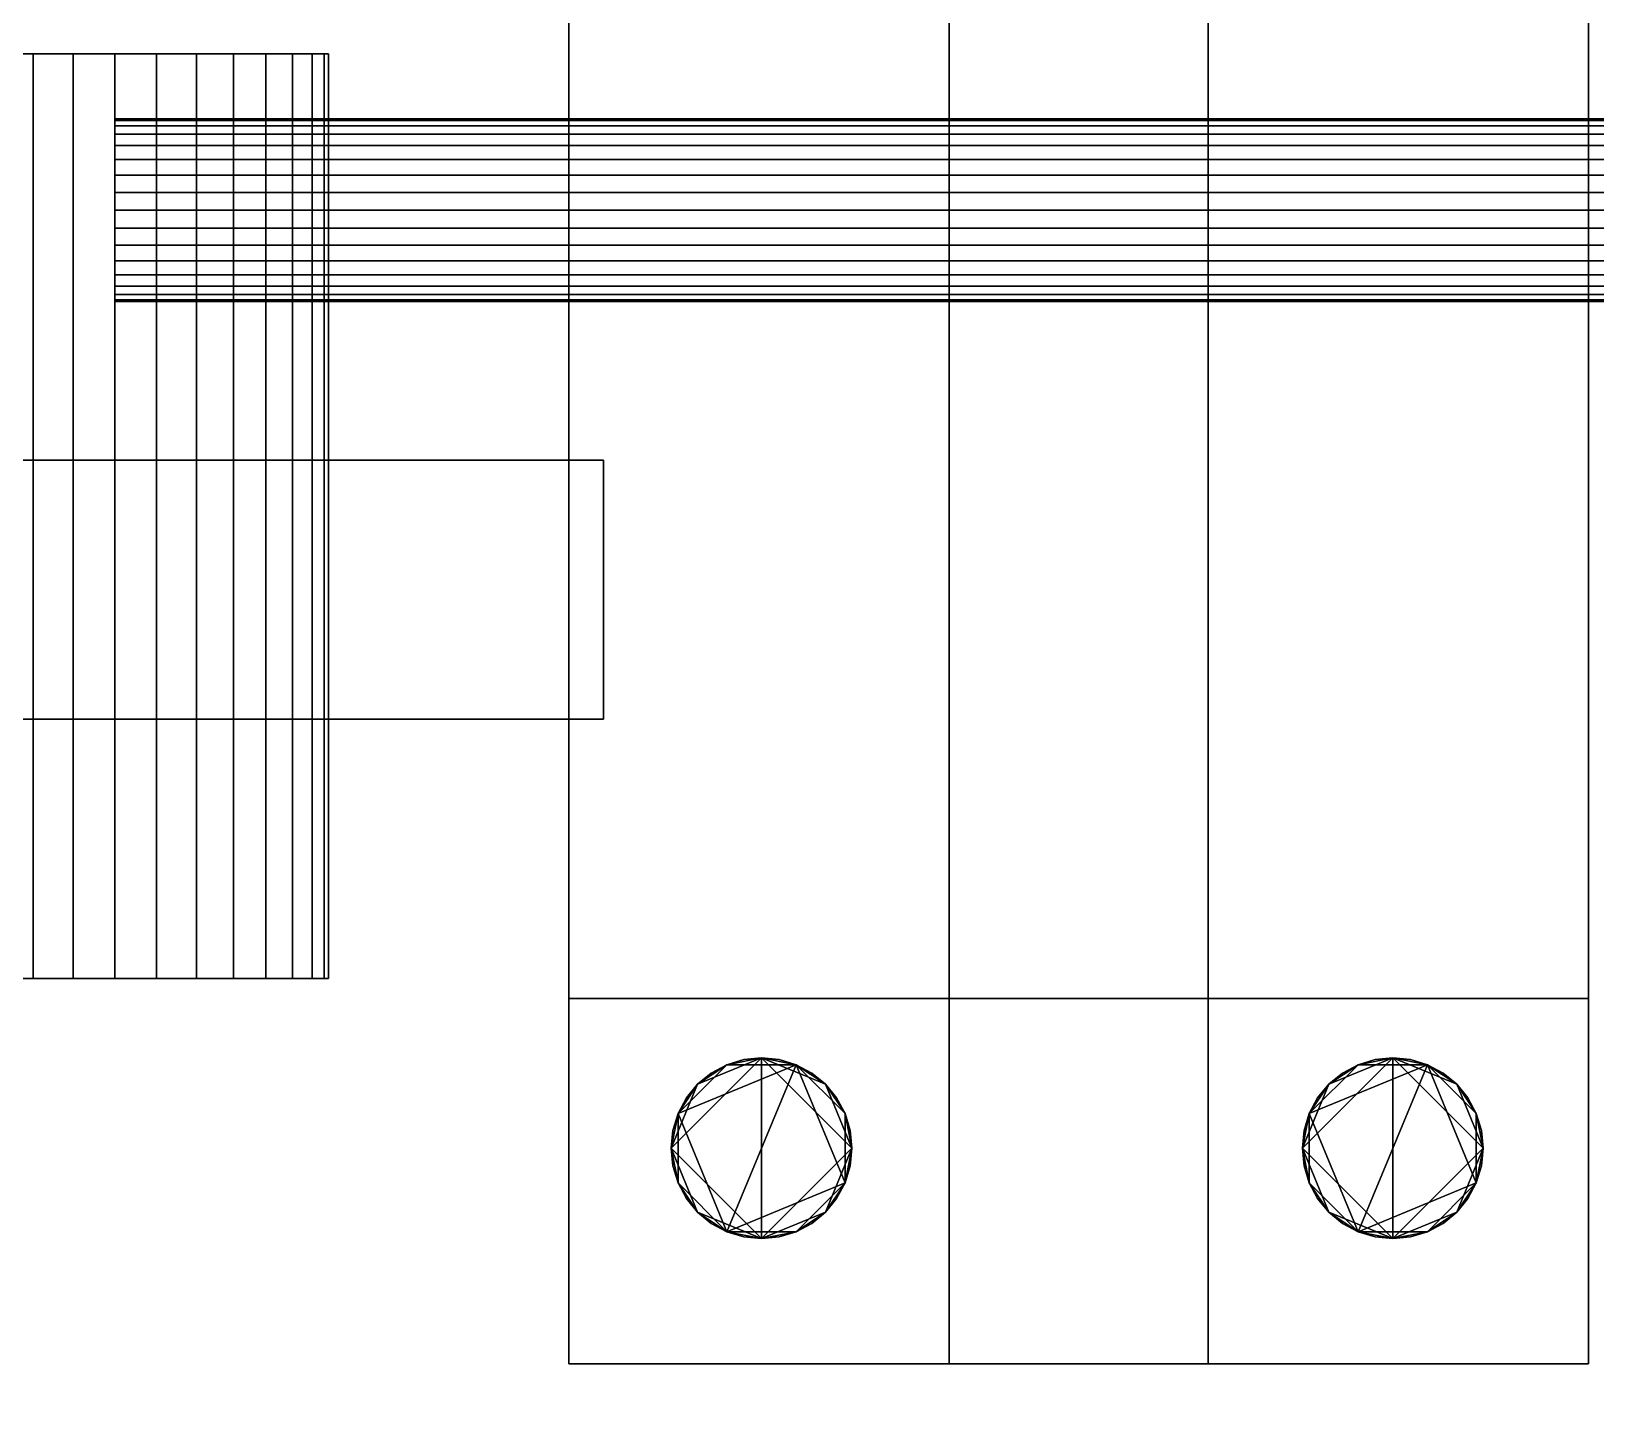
# Model space of a CAD drawing. Header units: metres. Extents: x 0 to 34.6, y -10.7 to 20.6.
# Drawn here: x 13.3634 to 13.4554, y 0.1171 to 0.1982 of the extents above; entities that cross this region are included whole.
import ezdxf

# ---------------------------------------------------------------- set-up
doc = ezdxf.new("R2010")
doc.units = ezdxf.units.M
doc.header["$MEASUREMENT"] = 0
doc.layers.get('0').update_dxf_attribs({"linetype": 'CONTINUOUS'})

msp = doc.modelspace()

# ---------------------------------------------------------------- linework, layer by layer
for points in [[(13, 0), (13, 0.25), (20, 0.25), (20, 0)], [(13, 0), (20, 0), (20, 0.25), (13, 0.25)], [(13.394997, 0.14126, 2.5), (13.394997, 0.221573, 2.5), (13.417377, 0.221573, 2.5), (13.417377, 0.14126, 2.5)], [(13.394997, 0.14126, 2.5), (13.417377, 0.14126, 2.5), (13.417377, 0.221573, 2.5), (13.394997, 0.221573, 2.5)], [(13.394997, 0.221573, 2.5), (13.394997, 0.14126, 2.5), (13.394997, 0.14126, 2.5), (13.394997, 0.221573, 2.5)], [(13.417377, 0.14126, 2.5), (13.417377, 0.221573, 2.5), (13.432617, 0.221573, 2.5), (13.432617, 0.14126, 2.5)], [(13.417377, 0.14126, 2.5), (13.432617, 0.14126, 2.5), (13.432617, 0.221573, 2.5), (13.417377, 0.221573, 2.5)], [(13.417377, 0.221573, 2.5), (13.417377, 0.14126, 2.5), (13.417377, 0.14126, 2.5), (13.417377, 0.221573, 2.5)], [(13.432617, 0.14126, 2.5), (13.454997, 0.14126, 2.5), (13.454997, 0.221573, 2.5), (13.432617, 0.221573, 2.5)], [(13.432617, 0.14126, 2.5), (13.432617, 0.221573, 2.5), (13.454997, 0.221573, 2.5), (13.454997, 0.14126, 2.5)], [(13.432617, 0.14126, 2.5), (13.432617, 0.221573, 2.5), (13.432617, 0.221573, 2.5), (13.432617, 0.14126, 2.5)], [(13.454997, 0.14126, 2.5), (13.454997, 0.221573, 2.5), (13.454997, 0.221573, 2.5), (13.454997, 0.14126, 2.5)], [(13.368288, 0.196825, 2.5), (13.3594, 0.196825, 2.5), (13.355719, 0.196825, 2.5)], [(13.355719, 0.196825, 2.5), (13.3594, 0.196825, 2.5), (13.368288, 0.196825, 2.5)], [(13.368288, 0.196825, 2.5), (13.355719, 0.196825, 2.5), (13.368288, 0.196825, 2.5)], [(13.368288, 0.196825, 2.5), (13.3594, 0.196825, 2.5), (13.355719, 0.196825, 2.5)], [(13.355719, 0.196825, 2.5), (13.3594, 0.196825, 2.5), (13.368288, 0.196825, 2.5)], [(13.368288, 0.196825, 2.5), (13.355719, 0.196825, 2.5), (13.368288, 0.196825, 2.5)], [(13.363478, 0.196825, 2.5), (13.361305, 0.196825, 2.5), (13.3594, 0.196825, 2.5)], [(13.3594, 0.196825, 2.5), (13.361305, 0.196825, 2.5), (13.363478, 0.196825, 2.5)], [(13.368288, 0.196825, 2.5), (13.363478, 0.196825, 2.5), (13.3594, 0.196825, 2.5)], [(13.3594, 0.196825, 2.5), (13.363478, 0.196825, 2.5), (13.368288, 0.196825, 2.5)], [(13.363478, 0.196825, 2.5), (13.361305, 0.196825, 2.5), (13.3594, 0.196825, 2.5)], [(13.3594, 0.196825, 2.5), (13.361305, 0.196825, 2.5), (13.363478, 0.196825, 2.5)], [(13.368288, 0.196825, 2.5), (13.363478, 0.196825, 2.5), (13.3594, 0.196825, 2.5)], [(13.3594, 0.196825, 2.5), (13.363478, 0.196825, 2.5), (13.368288, 0.196825, 2.5)], [(13.363478, 0.196825, 2.5), (13.361305, 0.196825, 2.5), (13.361305, 0.142444, 2.5), (13.363478, 0.142444, 2.5)], [(13.361305, 0.196825, 2.5), (13.363478, 0.196825, 2.5), (13.363478, 0.142444, 2.5), (13.361305, 0.142444, 2.5)], [(13.363478, 0.196825, 2.5), (13.361305, 0.196825, 2.5), (13.361305, 0.142444, 2.5), (13.363478, 0.142444, 2.5)], [(13.361305, 0.196825, 2.5), (13.363478, 0.196825, 2.5), (13.363478, 0.142444, 2.5), (13.361305, 0.142444, 2.5)], [(13.368288, 0.196825, 2.5), (13.365837, 0.196825, 2.5), (13.363478, 0.196825, 2.5)], [(13.363478, 0.196825, 2.5), (13.365837, 0.196825, 2.5), (13.368288, 0.196825, 2.5)], [(13.365837, 0.196825, 2.5), (13.363478, 0.196825, 2.5), (13.363478, 0.142444, 2.5), (13.365837, 0.142444, 2.5)], [(13.363478, 0.196825, 2.5), (13.365837, 0.196825, 2.5), (13.365837, 0.142444, 2.5), (13.363478, 0.142444, 2.5)], [(13.368288, 0.196825, 2.5), (13.365837, 0.196825, 2.5), (13.363478, 0.196825, 2.5)], [(13.363478, 0.196825, 2.5), (13.365837, 0.196825, 2.5), (13.368288, 0.196825, 2.5)], [(13.365837, 0.196825, 2.5), (13.363478, 0.196825, 2.5), (13.363478, 0.142444, 2.5), (13.365837, 0.142444, 2.5)], [(13.363478, 0.196825, 2.5), (13.365837, 0.196825, 2.5), (13.365837, 0.142444, 2.5), (13.363478, 0.142444, 2.5)], [(13.365837, 0.196825, 2.5), (13.368288, 0.196825, 2.5), (13.368288, 0.142444, 2.5), (13.365837, 0.142444, 2.5)], [(13.368288, 0.196825, 2.5), (13.365837, 0.196825, 2.5), (13.365837, 0.142444, 2.5), (13.368288, 0.142444, 2.5)], [(13.365837, 0.196825, 2.5), (13.368288, 0.196825, 2.5), (13.368288, 0.142444, 2.5), (13.365837, 0.142444, 2.5)], [(13.368288, 0.196825, 2.5), (13.365837, 0.196825, 2.5), (13.365837, 0.142444, 2.5), (13.368288, 0.142444, 2.5)], [(13.368288, 0.196825, 2.5), (13.370741, 0.196825, 2.5), (13.373098, 0.196825, 2.5)], [(13.373098, 0.196825, 2.5), (13.370741, 0.196825, 2.5), (13.368288, 0.196825, 2.5)], [(13.368288, 0.196825, 2.5), (13.373098, 0.196825, 2.5), (13.377178, 0.196825, 2.5)], [(13.377178, 0.196825, 2.5), (13.373098, 0.196825, 2.5), (13.368288, 0.196825, 2.5)], [(13.368288, 0.196825, 2.5), (13.377178, 0.196825, 2.5), (13.380859, 0.196825, 2.5)], [(13.380859, 0.196825, 2.5), (13.377178, 0.196825, 2.5), (13.368288, 0.196825, 2.5)], [(13.368288, 0.196825, 2.5), (13.380859, 0.196825, 2.5), (13.368288, 0.196825, 2.5)], [(13.370741, 0.196825, 2.5), (13.368288, 0.196825, 2.5), (13.368288, 0.142444, 2.5), (13.370741, 0.142444, 2.5)], [(13.368288, 0.196825, 2.5), (13.370741, 0.196825, 2.5), (13.370741, 0.142444, 2.5), (13.368288, 0.142444, 2.5)], [(13.368288, 0.196825, 2.5), (13.370741, 0.196825, 2.5), (13.373098, 0.196825, 2.5)], [(13.373098, 0.196825, 2.5), (13.370741, 0.196825, 2.5), (13.368288, 0.196825, 2.5)], [(13.368288, 0.196825, 2.5), (13.373098, 0.196825, 2.5), (13.377178, 0.196825, 2.5)], [(13.377178, 0.196825, 2.5), (13.373098, 0.196825, 2.5), (13.368288, 0.196825, 2.5)], [(13.368288, 0.196825, 2.5), (13.377178, 0.196825, 2.5), (13.380859, 0.196825, 2.5)], [(13.380859, 0.196825, 2.5), (13.377178, 0.196825, 2.5), (13.368288, 0.196825, 2.5)], [(13.368288, 0.196825, 2.5), (13.380859, 0.196825, 2.5), (13.368288, 0.196825, 2.5)], [(13.370741, 0.196825, 2.5), (13.368288, 0.196825, 2.5), (13.368288, 0.142444, 2.5), (13.370741, 0.142444, 2.5)], [(13.368288, 0.196825, 2.5), (13.370741, 0.196825, 2.5), (13.370741, 0.142444, 2.5), (13.368288, 0.142444, 2.5)], [(13.370741, 0.196825, 2.5), (13.373098, 0.196825, 2.5), (13.373098, 0.142444, 2.5), (13.370741, 0.142444, 2.5)], [(13.373098, 0.196825, 2.5), (13.370741, 0.196825, 2.5), (13.370741, 0.142444, 2.5), (13.373098, 0.142444, 2.5)], [(13.370741, 0.196825, 2.5), (13.373098, 0.196825, 2.5), (13.373098, 0.142444, 2.5), (13.370741, 0.142444, 2.5)], [(13.373098, 0.196825, 2.5), (13.370741, 0.196825, 2.5), (13.370741, 0.142444, 2.5), (13.373098, 0.142444, 2.5)], [(13.373098, 0.196825, 2.5), (13.375273, 0.196825, 2.5), (13.377178, 0.196825, 2.5)], [(13.377178, 0.196825, 2.5), (13.375273, 0.196825, 2.5), (13.373098, 0.196825, 2.5)], [(13.373098, 0.196825, 2.5), (13.375273, 0.196825, 2.5), (13.375273, 0.142444, 2.5), (13.373098, 0.142444, 2.5)], [(13.375273, 0.196825, 2.5), (13.373098, 0.196825, 2.5), (13.373098, 0.142444, 2.5), (13.375273, 0.142444, 2.5)], [(13.373098, 0.196825, 2.5), (13.375273, 0.196825, 2.5), (13.377178, 0.196825, 2.5)], [(13.377178, 0.196825, 2.5), (13.375273, 0.196825, 2.5), (13.373098, 0.196825, 2.5)], [(13.373098, 0.196825, 2.5), (13.375273, 0.196825, 2.5), (13.375273, 0.142444, 2.5), (13.373098, 0.142444, 2.5)], [(13.375273, 0.196825, 2.5), (13.373098, 0.196825, 2.5), (13.373098, 0.142444, 2.5), (13.375273, 0.142444, 2.5)], [(13.377178, 0.196825, 2.5), (13.375273, 0.196825, 2.5), (13.375273, 0.142444, 2.5), (13.377178, 0.142444, 2.5)], [(13.375273, 0.196825, 2.5), (13.377178, 0.196825, 2.5), (13.377178, 0.142444, 2.5), (13.375273, 0.142444, 2.5)], [(13.377178, 0.196825, 2.5), (13.375273, 0.196825, 2.5), (13.375273, 0.142444, 2.5), (13.377178, 0.142444, 2.5)], [(13.375273, 0.196825, 2.5), (13.377178, 0.196825, 2.5), (13.377178, 0.142444, 2.5), (13.375273, 0.142444, 2.5)], [(13.377178, 0.196825, 2.5), (13.37874, 0.196825, 2.5), (13.379902, 0.196825, 2.5)], [(13.379902, 0.196825, 2.5), (13.37874, 0.196825, 2.5), (13.377178, 0.196825, 2.5)], [(13.377178, 0.196825, 2.5), (13.379902, 0.196825, 2.5), (13.380859, 0.196825, 2.5)], [(13.380859, 0.196825, 2.5), (13.379902, 0.196825, 2.5), (13.377178, 0.196825, 2.5)], [(13.37874, 0.196825, 2.5), (13.377178, 0.196825, 2.5), (13.377178, 0.142444, 2.5), (13.37874, 0.142444, 2.5)], [(13.377178, 0.196825, 2.5), (13.37874, 0.196825, 2.5), (13.37874, 0.142444, 2.5), (13.377178, 0.142444, 2.5)], [(13.377178, 0.196825, 2.5), (13.37874, 0.196825, 2.5), (13.379902, 0.196825, 2.5)], [(13.379902, 0.196825, 2.5), (13.37874, 0.196825, 2.5), (13.377178, 0.196825, 2.5)], [(13.377178, 0.196825, 2.5), (13.379902, 0.196825, 2.5), (13.380859, 0.196825, 2.5)], [(13.380859, 0.196825, 2.5), (13.379902, 0.196825, 2.5), (13.377178, 0.196825, 2.5)], [(13.37874, 0.196825, 2.5), (13.377178, 0.196825, 2.5), (13.377178, 0.142444, 2.5), (13.37874, 0.142444, 2.5)], [(13.377178, 0.196825, 2.5), (13.37874, 0.196825, 2.5), (13.37874, 0.142444, 2.5), (13.377178, 0.142444, 2.5)], [(13.379902, 0.196825, 2.5), (13.37874, 0.196825, 2.5), (13.37874, 0.142444, 2.5), (13.379902, 0.142444, 2.5)], [(13.37874, 0.196825, 2.5), (13.379902, 0.196825, 2.5), (13.379902, 0.142444, 2.5), (13.37874, 0.142444, 2.5)], [(13.379902, 0.196825, 2.5), (13.37874, 0.196825, 2.5), (13.37874, 0.142444, 2.5), (13.379902, 0.142444, 2.5)], [(13.37874, 0.196825, 2.5), (13.379902, 0.196825, 2.5), (13.379902, 0.142444, 2.5), (13.37874, 0.142444, 2.5)], [(13.379902, 0.196825, 2.5), (13.380617, 0.196825, 2.5), (13.380859, 0.196825, 2.5)], [(13.380859, 0.196825, 2.5), (13.380617, 0.196825, 2.5), (13.379902, 0.196825, 2.5)], [(13.380617, 0.196825, 2.5), (13.379902, 0.196825, 2.5), (13.379902, 0.142444, 2.5), (13.380617, 0.142444, 2.5)], [(13.379902, 0.196825, 2.5), (13.380617, 0.196825, 2.5), (13.380617, 0.142444, 2.5), (13.379902, 0.142444, 2.5)], [(13.379902, 0.196825, 2.5), (13.380617, 0.196825, 2.5), (13.380859, 0.196825, 2.5)], [(13.380859, 0.196825, 2.5), (13.380617, 0.196825, 2.5), (13.379902, 0.196825, 2.5)], [(13.380617, 0.196825, 2.5), (13.379902, 0.196825, 2.5), (13.379902, 0.142444, 2.5), (13.380617, 0.142444, 2.5)], [(13.379902, 0.196825, 2.5), (13.380617, 0.196825, 2.5), (13.380617, 0.142444, 2.5), (13.379902, 0.142444, 2.5)], [(13.380859, 0.196825, 2.5), (13.380617, 0.196825, 2.5), (13.380617, 0.142444, 2.5), (13.380859, 0.142444, 2.5)], [(13.380617, 0.196825, 2.5), (13.380859, 0.196825, 2.5), (13.380859, 0.142444, 2.5), (13.380617, 0.142444, 2.5)], [(13.380859, 0.196825, 2.5), (13.380617, 0.196825, 2.5), (13.380617, 0.142444, 2.5), (13.380859, 0.142444, 2.5)], [(13.380617, 0.196825, 2.5), (13.380859, 0.196825, 2.5), (13.380859, 0.142444, 2.5), (13.380617, 0.142444, 2.5)], [(13.368288, 0.192598, 2.5), (13.368288, 0.192904, 2.5), (13.368288, 0.193007, 2.5)], [(13.368288, 0.193007, 2.5), (13.368288, 0.192904, 2.5), (13.368288, 0.192598, 2.5)], [(13.368288, 0.192598, 2.5), (13.368288, 0.193007, 2.5), (13.368288, 0.192598, 2.5)], [(13.368288, 0.192598, 2.5), (13.368288, 0.192904, 2.5), (13.368288, 0.193007, 2.5)], [(13.368288, 0.193007, 2.5), (13.368288, 0.192904, 2.5), (13.368288, 0.192598, 2.5)], [(13.368288, 0.192598, 2.5), (13.368288, 0.193007, 2.5), (13.368288, 0.192598, 2.5)], [(13.368288, 0.192904, 2.5), (13.368288, 0.193007, 2.5), (13.48459, 0.193007, 2.5), (13.48459, 0.192904, 2.5)], [(13.368288, 0.193007, 2.5), (13.368288, 0.192904, 2.5), (13.48459, 0.192904, 2.5), (13.48459, 0.193007, 2.5)], [(13.368288, 0.192904, 2.5), (13.368288, 0.193007, 2.5), (13.48459, 0.193007, 2.5), (13.48459, 0.192904, 2.5)], [(13.368288, 0.193007, 2.5), (13.368288, 0.192904, 2.5), (13.48459, 0.192904, 2.5), (13.48459, 0.193007, 2.5)], [(13.368288, 0.192598, 2.5), (13.368288, 0.192904, 2.5), (13.48459, 0.192904, 2.5), (13.48459, 0.192598, 2.5)], [(13.368288, 0.192904, 2.5), (13.368288, 0.192598, 2.5), (13.48459, 0.192598, 2.5), (13.48459, 0.192904, 2.5)], [(13.368288, 0.192598, 2.5), (13.368288, 0.192904, 2.5), (13.48459, 0.192904, 2.5), (13.48459, 0.192598, 2.5)], [(13.368288, 0.192904, 2.5), (13.368288, 0.192598, 2.5), (13.48459, 0.192598, 2.5), (13.48459, 0.192904, 2.5)], [(13.368288, 0.191432, 2.5), (13.368288, 0.192101, 2.5), (13.368288, 0.192598, 2.5)], [(13.368288, 0.192598, 2.5), (13.368288, 0.192101, 2.5), (13.368288, 0.191432, 2.5)], [(13.368288, 0.189688, 2.5), (13.368288, 0.191432, 2.5), (13.368288, 0.192598, 2.5)], [(13.368288, 0.192598, 2.5), (13.368288, 0.191432, 2.5), (13.368288, 0.189688, 2.5)], [(13.368288, 0.185573, 2.5), (13.368288, 0.189688, 2.5), (13.368288, 0.192598, 2.5)], [(13.368288, 0.192598, 2.5), (13.368288, 0.192598, 2.5), (13.368288, 0.189688, 2.5)], [(13.368288, 0.185573, 2.5), (13.368288, 0.192598, 2.5), (13.368288, 0.189688, 2.5)], [(13.368288, 0.191432, 2.5), (13.368288, 0.192101, 2.5), (13.368288, 0.192598, 2.5)], [(13.368288, 0.192598, 2.5), (13.368288, 0.192101, 2.5), (13.368288, 0.191432, 2.5)], [(13.368288, 0.189688, 2.5), (13.368288, 0.191432, 2.5), (13.368288, 0.192598, 2.5)], [(13.368288, 0.192598, 2.5), (13.368288, 0.191432, 2.5), (13.368288, 0.189688, 2.5)], [(13.368288, 0.185573, 2.5), (13.368288, 0.189688, 2.5), (13.368288, 0.192598, 2.5)], [(13.368288, 0.192598, 2.5), (13.368288, 0.192598, 2.5), (13.368288, 0.189688, 2.5)], [(13.368288, 0.185573, 2.5), (13.368288, 0.192598, 2.5), (13.368288, 0.189688, 2.5)], [(13.368288, 0.192598, 2.5), (13.368288, 0.192101, 2.5), (13.48459, 0.192101, 2.5), (13.48459, 0.192598, 2.5)], [(13.368288, 0.192101, 2.5), (13.368288, 0.192598, 2.5), (13.48459, 0.192598, 2.5), (13.48459, 0.192101, 2.5)], [(13.368288, 0.192598, 2.5), (13.368288, 0.192101, 2.5), (13.48459, 0.192101, 2.5), (13.48459, 0.192598, 2.5)], [(13.368288, 0.192101, 2.5), (13.368288, 0.192598, 2.5), (13.48459, 0.192598, 2.5), (13.48459, 0.192101, 2.5)], [(13.368288, 0.191432, 2.5), (13.368288, 0.192101, 2.5), (13.48459, 0.192101, 2.5), (13.48459, 0.191432, 2.5)], [(13.368288, 0.192101, 2.5), (13.368288, 0.191432, 2.5), (13.48459, 0.191432, 2.5), (13.48459, 0.192101, 2.5)], [(13.368288, 0.192101, 2.5), (13.368288, 0.191432, 2.5), (13.48459, 0.191432, 2.5), (13.48459, 0.192101, 2.5)], [(13.368288, 0.191432, 2.5), (13.368288, 0.192101, 2.5), (13.48459, 0.192101, 2.5), (13.48459, 0.191432, 2.5)], [(13.368288, 0.189688, 2.5), (13.368288, 0.190618, 2.5), (13.368288, 0.191432, 2.5)], [(13.368288, 0.191432, 2.5), (13.368288, 0.190618, 2.5), (13.368288, 0.189688, 2.5)], [(13.368288, 0.189688, 2.5), (13.368288, 0.190618, 2.5), (13.368288, 0.191432, 2.5)], [(13.368288, 0.191432, 2.5), (13.368288, 0.190618, 2.5), (13.368288, 0.189688, 2.5)], [(13.368288, 0.190618, 2.5), (13.368288, 0.191432, 2.5), (13.48459, 0.191432, 2.5), (13.48459, 0.190618, 2.5)], [(13.368288, 0.191432, 2.5), (13.368288, 0.190618, 2.5), (13.48459, 0.190618, 2.5), (13.48459, 0.191432, 2.5)], [(13.368288, 0.191432, 2.5), (13.368288, 0.190618, 2.5), (13.48459, 0.190618, 2.5), (13.48459, 0.191432, 2.5)], [(13.368288, 0.190618, 2.5), (13.368288, 0.191432, 2.5), (13.48459, 0.191432, 2.5), (13.48459, 0.190618, 2.5)], [(13.368288, 0.189688, 2.5), (13.368288, 0.190618, 2.5), (13.48459, 0.190618, 2.5), (13.48459, 0.189688, 2.5)], [(13.368288, 0.190618, 2.5), (13.368288, 0.189688, 2.5), (13.48459, 0.189688, 2.5), (13.48459, 0.190618, 2.5)], [(13.368288, 0.190618, 2.5), (13.368288, 0.189688, 2.5), (13.48459, 0.189688, 2.5), (13.48459, 0.190618, 2.5)], [(13.368288, 0.189688, 2.5), (13.368288, 0.190618, 2.5), (13.48459, 0.190618, 2.5), (13.48459, 0.189688, 2.5)], [(13.368288, 0.18763, 2.5), (13.368288, 0.188679, 2.5), (13.368288, 0.189688, 2.5)], [(13.368288, 0.189688, 2.5), (13.368288, 0.188679, 2.5), (13.368288, 0.18763, 2.5)], [(13.368288, 0.185573, 2.5), (13.368288, 0.18763, 2.5), (13.368288, 0.189688, 2.5)], [(13.368288, 0.189688, 2.5), (13.368288, 0.18763, 2.5), (13.368288, 0.185573, 2.5)], [(13.368288, 0.189688, 2.5), (13.368288, 0.185573, 2.5), (13.368288, 0.182663, 2.5)], [(13.368288, 0.189688, 2.5), (13.368288, 0.182663, 2.5), (13.368288, 0.185573, 2.5)], [(13.368288, 0.18763, 2.5), (13.368288, 0.188679, 2.5), (13.368288, 0.189688, 2.5)], [(13.368288, 0.189688, 2.5), (13.368288, 0.188679, 2.5), (13.368288, 0.18763, 2.5)], [(13.368288, 0.185573, 2.5), (13.368288, 0.18763, 2.5), (13.368288, 0.189688, 2.5)], [(13.368288, 0.189688, 2.5), (13.368288, 0.18763, 2.5), (13.368288, 0.185573, 2.5)], [(13.368288, 0.189688, 2.5), (13.368288, 0.185573, 2.5), (13.368288, 0.182663, 2.5)], [(13.368288, 0.189688, 2.5), (13.368288, 0.182663, 2.5), (13.368288, 0.185573, 2.5)], [(13.368288, 0.188679, 2.5), (13.368288, 0.189688, 2.5), (13.48459, 0.189688, 2.5), (13.48459, 0.188679, 2.5)], [(13.368288, 0.189688, 2.5), (13.368288, 0.188679, 2.5), (13.48459, 0.188679, 2.5), (13.48459, 0.189688, 2.5)], [(13.368288, 0.189688, 2.5), (13.368288, 0.188679, 2.5), (13.48459, 0.188679, 2.5), (13.48459, 0.189688, 2.5)], [(13.368288, 0.188679, 2.5), (13.368288, 0.189688, 2.5), (13.48459, 0.189688, 2.5), (13.48459, 0.188679, 2.5)], [(13.368288, 0.18763, 2.5), (13.368288, 0.188679, 2.5), (13.48459, 0.188679, 2.5), (13.48459, 0.18763, 2.5)], [(13.368288, 0.188679, 2.5), (13.368288, 0.18763, 2.5), (13.48459, 0.18763, 2.5), (13.48459, 0.188679, 2.5)], [(13.368288, 0.188679, 2.5), (13.368288, 0.18763, 2.5), (13.48459, 0.18763, 2.5), (13.48459, 0.188679, 2.5)], [(13.368288, 0.18763, 2.5), (13.368288, 0.188679, 2.5), (13.48459, 0.188679, 2.5), (13.48459, 0.18763, 2.5)], [(13.368288, 0.185573, 2.5), (13.368288, 0.186581, 2.5), (13.368288, 0.18763, 2.5)], [(13.368288, 0.18763, 2.5), (13.368288, 0.186581, 2.5), (13.368288, 0.185573, 2.5)], [(13.368288, 0.185573, 2.5), (13.368288, 0.186581, 2.5), (13.368288, 0.18763, 2.5)], [(13.368288, 0.18763, 2.5), (13.368288, 0.186581, 2.5), (13.368288, 0.185573, 2.5)], [(13.368288, 0.18763, 2.5), (13.368288, 0.186581, 2.5), (13.48459, 0.186581, 2.5), (13.48459, 0.18763, 2.5)], [(13.368288, 0.18763, 2.5), (13.368288, 0.186581, 2.5), (13.48459, 0.186581, 2.5), (13.48459, 0.18763, 2.5)], [(13.368288, 0.186581, 2.5), (13.368288, 0.18763, 2.5), (13.48459, 0.18763, 2.5), (13.48459, 0.186581, 2.5)], [(13.368288, 0.186581, 2.5), (13.368288, 0.18763, 2.5), (13.48459, 0.18763, 2.5), (13.48459, 0.186581, 2.5)], [(13.368288, 0.186581, 2.5), (13.368288, 0.185573, 2.5), (13.48459, 0.185573, 2.5), (13.48459, 0.186581, 2.5)], [(13.368288, 0.186581, 2.5), (13.368288, 0.185573, 2.5), (13.48459, 0.185573, 2.5), (13.48459, 0.186581, 2.5)], [(13.368288, 0.185573, 2.5), (13.368288, 0.186581, 2.5), (13.48459, 0.186581, 2.5), (13.48459, 0.185573, 2.5)], [(13.368288, 0.185573, 2.5), (13.368288, 0.186581, 2.5), (13.48459, 0.186581, 2.5), (13.48459, 0.185573, 2.5)], [(13.368288, 0.185573, 2.5), (13.368288, 0.184643, 2.5), (13.368288, 0.183828, 2.5)], [(13.368288, 0.183828, 2.5), (13.368288, 0.184643, 2.5), (13.368288, 0.185573, 2.5)], [(13.368288, 0.185573, 2.5), (13.368288, 0.183828, 2.5), (13.368288, 0.182663, 2.5)], [(13.368288, 0.182663, 2.5), (13.368288, 0.183828, 2.5), (13.368288, 0.185573, 2.5)], [(13.368288, 0.182663, 2.5), (13.368288, 0.182663, 2.5), (13.368288, 0.185573, 2.5)], [(13.368288, 0.185573, 2.5), (13.368288, 0.184643, 2.5), (13.368288, 0.183828, 2.5)], [(13.368288, 0.183828, 2.5), (13.368288, 0.184643, 2.5), (13.368288, 0.185573, 2.5)], [(13.368288, 0.185573, 2.5), (13.368288, 0.183828, 2.5), (13.368288, 0.182663, 2.5)], [(13.368288, 0.182663, 2.5), (13.368288, 0.183828, 2.5), (13.368288, 0.185573, 2.5)], [(13.368288, 0.182663, 2.5), (13.368288, 0.182663, 2.5), (13.368288, 0.185573, 2.5)], [(13.368288, 0.185573, 2.5), (13.368288, 0.184643, 2.5), (13.48459, 0.184643, 2.5), (13.48459, 0.185573, 2.5)], [(13.368288, 0.185573, 2.5), (13.368288, 0.184643, 2.5), (13.48459, 0.184643, 2.5), (13.48459, 0.185573, 2.5)], [(13.368288, 0.184643, 2.5), (13.368288, 0.185573, 2.5), (13.48459, 0.185573, 2.5), (13.48459, 0.184643, 2.5)], [(13.368288, 0.184643, 2.5), (13.368288, 0.185573, 2.5), (13.48459, 0.185573, 2.5), (13.48459, 0.184643, 2.5)], [(13.368288, 0.184643, 2.5), (13.368288, 0.183828, 2.5), (13.48459, 0.183828, 2.5), (13.48459, 0.184643, 2.5)], [(13.368288, 0.184643, 2.5), (13.368288, 0.183828, 2.5), (13.48459, 0.183828, 2.5), (13.48459, 0.184643, 2.5)], [(13.368288, 0.183828, 2.5), (13.368288, 0.184643, 2.5), (13.48459, 0.184643, 2.5), (13.48459, 0.183828, 2.5)], [(13.368288, 0.183828, 2.5), (13.368288, 0.184643, 2.5), (13.48459, 0.184643, 2.5), (13.48459, 0.183828, 2.5)], [(13.368288, 0.183828, 2.5), (13.368288, 0.18316, 2.5), (13.368288, 0.182663, 2.5)], [(13.368288, 0.182663, 2.5), (13.368288, 0.18316, 2.5), (13.368288, 0.183828, 2.5)], [(13.368288, 0.183828, 2.5), (13.368288, 0.18316, 2.5), (13.368288, 0.182663, 2.5)], [(13.368288, 0.182663, 2.5), (13.368288, 0.18316, 2.5), (13.368288, 0.183828, 2.5)], [(13.368288, 0.183828, 2.5), (13.368288, 0.18316, 2.5), (13.48459, 0.18316, 2.5), (13.48459, 0.183828, 2.5)], [(13.368288, 0.183828, 2.5), (13.368288, 0.18316, 2.5), (13.48459, 0.18316, 2.5), (13.48459, 0.183828, 2.5)], [(13.368288, 0.18316, 2.5), (13.368288, 0.183828, 2.5), (13.48459, 0.183828, 2.5), (13.48459, 0.18316, 2.5)], [(13.368288, 0.18316, 2.5), (13.368288, 0.183828, 2.5), (13.48459, 0.183828, 2.5), (13.48459, 0.18316, 2.5)], [(13.368288, 0.18316, 2.5), (13.368288, 0.182663, 2.5), (13.48459, 0.182663, 2.5), (13.48459, 0.18316, 2.5)], [(13.368288, 0.182663, 2.5), (13.368288, 0.18316, 2.5), (13.48459, 0.18316, 2.5), (13.48459, 0.182663, 2.5)], [(13.368288, 0.18316, 2.5), (13.368288, 0.182663, 2.5), (13.48459, 0.182663, 2.5), (13.48459, 0.18316, 2.5)], [(13.368288, 0.182663, 2.5), (13.368288, 0.18316, 2.5), (13.48459, 0.18316, 2.5), (13.48459, 0.182663, 2.5)], [(13.368288, 0.182663, 2.5), (13.368288, 0.182357, 2.5), (13.368288, 0.182254, 2.5)], [(13.368288, 0.182254, 2.5), (13.368288, 0.182357, 2.5), (13.368288, 0.182663, 2.5)], [(13.368288, 0.182663, 2.5), (13.368288, 0.182254, 2.5), (13.368288, 0.182663, 2.5)], [(13.368288, 0.182663, 2.5), (13.368288, 0.182357, 2.5), (13.368288, 0.182254, 2.5)], [(13.368288, 0.182254, 2.5), (13.368288, 0.182357, 2.5), (13.368288, 0.182663, 2.5)], [(13.368288, 0.182663, 2.5), (13.368288, 0.182254, 2.5), (13.368288, 0.182663, 2.5)], [(13.368288, 0.182663, 2.5), (13.368288, 0.182357, 2.5), (13.48459, 0.182357, 2.5), (13.48459, 0.182663, 2.5)], [(13.368288, 0.182357, 2.5), (13.368288, 0.182663, 2.5), (13.48459, 0.182663, 2.5), (13.48459, 0.182357, 2.5)], [(13.368288, 0.182663, 2.5), (13.368288, 0.182357, 2.5), (13.48459, 0.182357, 2.5), (13.48459, 0.182663, 2.5)], [(13.368288, 0.182357, 2.5), (13.368288, 0.182663, 2.5), (13.48459, 0.182663, 2.5), (13.48459, 0.182357, 2.5)], [(13.368288, 0.182357, 2.5), (13.368288, 0.182254, 2.5), (13.48459, 0.182253, 2.5), (13.48459, 0.182357, 2.5)], [(13.368288, 0.182254, 2.5), (13.368288, 0.182357, 2.5), (13.48459, 0.182357, 2.5), (13.48459, 0.182253, 2.5)], [(13.368288, 0.182357, 2.5), (13.368288, 0.182254, 2.5), (13.48459, 0.182253, 2.5), (13.48459, 0.182357, 2.5)], [(13.368288, 0.182254, 2.5), (13.368288, 0.182357, 2.5), (13.48459, 0.182357, 2.5), (13.48459, 0.182253, 2.5)], [(13.397045, 0.172922, 2.5), (13.397045, 0.157683, 2.5), (11.855835, 0.157683, 2.5), (11.855835, 0.172922, 2.5)], [(13.397045, 0.157683, 2.5), (13.397045, 0.172922, 2.5), (11.855835, 0.172922, 2.5), (11.855835, 0.157683, 2.5)], [(13.397045, 0.157683, 2.5), (13.397045, 0.157683, 2.5), (13.397045, 0.172922, 2.5)], [(13.397045, 0.157683, 2.5), (13.397045, 0.157683, 2.5), (11.855835, 0.157683, 2.5)], [(13.363478, 0.142444, 2.5), (13.3594, 0.142444, 2.5), (13.356676, 0.142444, 2.5)], [(13.356676, 0.142444, 2.5), (13.3594, 0.142444, 2.5), (13.363478, 0.142444, 2.5)], [(13.373098, 0.142444, 2.5), (13.363478, 0.142444, 2.5), (13.356676, 0.142444, 2.5)], [(13.356676, 0.142444, 2.5), (13.356676, 0.142444, 2.5), (13.363478, 0.142444, 2.5)], [(13.373098, 0.142444, 2.5), (13.356676, 0.142444, 2.5), (13.363478, 0.142444, 2.5)], [(13.363478, 0.142444, 2.5), (13.3594, 0.142444, 2.5), (13.356676, 0.142444, 2.5)], [(13.356676, 0.142444, 2.5), (13.3594, 0.142444, 2.5), (13.363478, 0.142444, 2.5)], [(13.373098, 0.142444, 2.5), (13.363478, 0.142444, 2.5), (13.356676, 0.142444, 2.5)], [(13.356676, 0.142444, 2.5), (13.356676, 0.142444, 2.5), (13.363478, 0.142444, 2.5)], [(13.373098, 0.142444, 2.5), (13.356676, 0.142444, 2.5), (13.363478, 0.142444, 2.5)], [(13.363478, 0.142444, 2.5), (13.361305, 0.142444, 2.5), (13.3594, 0.142444, 2.5)], [(13.3594, 0.142444, 2.5), (13.361305, 0.142444, 2.5), (13.363478, 0.142444, 2.5)], [(13.363478, 0.142444, 2.5), (13.361305, 0.142444, 2.5), (13.3594, 0.142444, 2.5)], [(13.3594, 0.142444, 2.5), (13.361305, 0.142444, 2.5), (13.363478, 0.142444, 2.5)], [(13.368288, 0.142444, 2.5), (13.365837, 0.142444, 2.5), (13.363478, 0.142444, 2.5)], [(13.363478, 0.142444, 2.5), (13.365837, 0.142444, 2.5), (13.368288, 0.142444, 2.5)], [(13.373098, 0.142444, 2.5), (13.368288, 0.142444, 2.5), (13.363478, 0.142444, 2.5)], [(13.363478, 0.142444, 2.5), (13.368288, 0.142444, 2.5), (13.373098, 0.142444, 2.5)], [(13.363478, 0.142444, 2.5), (13.373098, 0.142444, 2.5), (13.379902, 0.142444, 2.5)], [(13.363478, 0.142444, 2.5), (13.379902, 0.142444, 2.5), (13.373098, 0.142444, 2.5)], [(13.368288, 0.142444, 2.5), (13.365837, 0.142444, 2.5), (13.363478, 0.142444, 2.5)], [(13.363478, 0.142444, 2.5), (13.365837, 0.142444, 2.5), (13.368288, 0.142444, 2.5)], [(13.373098, 0.142444, 2.5), (13.368288, 0.142444, 2.5), (13.363478, 0.142444, 2.5)], [(13.363478, 0.142444, 2.5), (13.368288, 0.142444, 2.5), (13.373098, 0.142444, 2.5)], [(13.363478, 0.142444, 2.5), (13.373098, 0.142444, 2.5), (13.379902, 0.142444, 2.5)], [(13.363478, 0.142444, 2.5), (13.379902, 0.142444, 2.5), (13.373098, 0.142444, 2.5)], [(13.373098, 0.142444, 2.5), (13.370741, 0.142444, 2.5), (13.368288, 0.142444, 2.5)], [(13.368288, 0.142444, 2.5), (13.370741, 0.142444, 2.5), (13.373098, 0.142444, 2.5)], [(13.373098, 0.142444, 2.5), (13.370741, 0.142444, 2.5), (13.368288, 0.142444, 2.5)], [(13.368288, 0.142444, 2.5), (13.370741, 0.142444, 2.5), (13.373098, 0.142444, 2.5)], [(13.373098, 0.142444, 2.5), (13.375273, 0.142444, 2.5), (13.377178, 0.142444, 2.5)], [(13.377178, 0.142444, 2.5), (13.375273, 0.142444, 2.5), (13.373098, 0.142444, 2.5)], [(13.373098, 0.142444, 2.5), (13.377178, 0.142444, 2.5), (13.379902, 0.142444, 2.5)], [(13.379902, 0.142444, 2.5), (13.377178, 0.142444, 2.5), (13.373098, 0.142444, 2.5)], [(13.379902, 0.142444, 2.5), (13.379902, 0.142444, 2.5), (13.373098, 0.142444, 2.5)], [(13.373098, 0.142444, 2.5), (13.375273, 0.142444, 2.5), (13.377178, 0.142444, 2.5)], [(13.377178, 0.142444, 2.5), (13.375273, 0.142444, 2.5), (13.373098, 0.142444, 2.5)], [(13.373098, 0.142444, 2.5), (13.377178, 0.142444, 2.5), (13.379902, 0.142444, 2.5)], [(13.379902, 0.142444, 2.5), (13.377178, 0.142444, 2.5), (13.373098, 0.142444, 2.5)], [(13.379902, 0.142444, 2.5), (13.379902, 0.142444, 2.5), (13.373098, 0.142444, 2.5)], [(13.377178, 0.142444, 2.5), (13.37874, 0.142444, 2.5), (13.379902, 0.142444, 2.5)], [(13.379902, 0.142444, 2.5), (13.37874, 0.142444, 2.5), (13.377178, 0.142444, 2.5)], [(13.377178, 0.142444, 2.5), (13.37874, 0.142444, 2.5), (13.379902, 0.142444, 2.5)], [(13.379902, 0.142444, 2.5), (13.37874, 0.142444, 2.5), (13.377178, 0.142444, 2.5)], [(13.379902, 0.142444, 2.5), (13.380617, 0.142444, 2.5), (13.380859, 0.142444, 2.5)], [(13.380859, 0.142444, 2.5), (13.380617, 0.142444, 2.5), (13.379902, 0.142444, 2.5)], [(13.379902, 0.142444, 2.5), (13.380859, 0.142444, 2.5), (13.379902, 0.142444, 2.5)], [(13.379902, 0.142444, 2.5), (13.380617, 0.142444, 2.5), (13.380859, 0.142444, 2.5)], [(13.380859, 0.142444, 2.5), (13.380617, 0.142444, 2.5), (13.379902, 0.142444, 2.5)], [(13.379902, 0.142444, 2.5), (13.380859, 0.142444, 2.5), (13.379902, 0.142444, 2.5)], [(13.394997, 0.14126, 2.5), (13.394997, 0.119773, 2.5), (13.394997, 0.119773, 2.5), (13.394997, 0.14126, 2.5)], [(13.394997, 0.119773, 2.5), (13.394997, 0.14126, 2.5), (13.417377, 0.14126, 2.5), (13.417377, 0.119773, 2.5)], [(13.394997, 0.119773, 2.5), (13.417377, 0.119773, 2.5), (13.417377, 0.14126, 2.5), (13.394997, 0.14126, 2.5)], [(13.417377, 0.119773, 2.5), (13.417377, 0.14126, 2.5), (13.432617, 0.14126, 2.5), (13.432617, 0.119773, 2.5)], [(13.417377, 0.119773, 2.5), (13.432617, 0.119773, 2.5), (13.432617, 0.14126, 2.5), (13.417377, 0.14126, 2.5)], [(13.417377, 0.14126, 2.5), (13.432617, 0.14126, 2.5), (13.432617, 0.14126, 2.5), (13.417377, 0.14126, 2.5)], [(13.432617, 0.119773, 2.5), (13.454997, 0.119773, 2.5), (13.454997, 0.14126, 2.5), (13.432617, 0.14126, 2.5)], [(13.432617, 0.119773, 2.5), (13.432617, 0.14126, 2.5), (13.454997, 0.14126, 2.5), (13.454997, 0.119773, 2.5)], [(13.454997, 0.119773, 2.5), (13.454997, 0.14126, 2.5), (13.454997, 0.14126, 2.5), (13.454997, 0.119773, 2.5)], [(13.401022, 0.132456, 2.5), (13.402578, 0.136215, 2.5), (13.406338, 0.137773, 2.5)], [(13.406338, 0.127139, 2.5), (13.401022, 0.132456, 2.5), (13.406338, 0.137773, 2.5)], [(13.404305, 0.137368, 2.5), (13.402578, 0.136215, 2.5), (13.401426, 0.134491, 2.5)], [(13.408373, 0.137368, 2.5), (13.404305, 0.137368, 2.5), (13.401426, 0.134491, 2.5)], [(13.408373, 0.137368, 2.5), (13.401426, 0.134491, 2.5), (13.404305, 0.127544, 2.5)], [(13.402578, 0.136215, 2.5), (13.404305, 0.137368, 2.5), (13.406338, 0.137773, 2.5)], [(13.402578, 0.136215, 2.5), (13.403385, 0.136877, 2.5), (13.404305, 0.137368, 2.5)], [(13.404305, 0.137368, 2.5), (13.403385, 0.136877, 2.5), (13.402578, 0.136215, 2.5)], [(13.404305, 0.137368, 2.5), (13.403385, 0.136877, 2.5), (13.403385, 0.136877, 2.5), (13.404305, 0.137368, 2.5)], [(13.404305, 0.137368, 2.5), (13.405302, 0.13767, 2.5), (13.406338, 0.137773, 2.5)], [(13.406338, 0.137773, 2.5), (13.405302, 0.13767, 2.5), (13.404305, 0.137368, 2.5)], [(13.408373, 0.137368, 2.5), (13.406338, 0.137773, 2.5), (13.404305, 0.137368, 2.5)], [(13.405302, 0.13767, 2.5), (13.404305, 0.137368, 2.5), (13.404305, 0.137368, 2.5), (13.405302, 0.13767, 2.5)], [(13.404305, 0.127544, 2.5), (13.411251, 0.130421, 2.5), (13.408373, 0.137368, 2.5)], [(13.406338, 0.137773, 2.5), (13.405302, 0.13767, 2.5), (13.405302, 0.13767, 2.5), (13.406338, 0.137773, 2.5)], [(13.406338, 0.137773, 2.5), (13.407375, 0.13767, 2.5), (13.408373, 0.137368, 2.5)], [(13.406338, 0.137773, 2.5), (13.408373, 0.137368, 2.5), (13.410097, 0.136215, 2.5)], [(13.406338, 0.137773, 2.5), (13.410097, 0.136215, 2.5), (13.411655, 0.132456, 2.5)], [(13.406338, 0.137773, 2.5), (13.411655, 0.132456, 2.5), (13.406338, 0.127139, 2.5)], [(13.408373, 0.137368, 2.5), (13.407375, 0.13767, 2.5), (13.406338, 0.137773, 2.5)], [(13.407375, 0.13767, 2.5), (13.406338, 0.137773, 2.5), (13.406338, 0.137773, 2.5), (13.407375, 0.13767, 2.5)], [(13.408373, 0.137368, 2.5), (13.407375, 0.13767, 2.5), (13.407375, 0.13767, 2.5), (13.408373, 0.137368, 2.5)], [(13.408373, 0.137368, 2.5), (13.409292, 0.136877, 2.5), (13.410097, 0.136215, 2.5)], [(13.410097, 0.136215, 2.5), (13.409292, 0.136877, 2.5), (13.408373, 0.137368, 2.5)], [(13.411251, 0.134491, 2.5), (13.410097, 0.136215, 2.5), (13.408373, 0.137368, 2.5)], [(13.411251, 0.130421, 2.5), (13.411251, 0.134491, 2.5), (13.408373, 0.137368, 2.5)], [(13.409292, 0.136877, 2.5), (13.408373, 0.137368, 2.5), (13.408373, 0.137368, 2.5), (13.409292, 0.136877, 2.5)], [(13.438163, 0.132456, 2.5), (13.43972, 0.136215, 2.5), (13.44348, 0.137773, 2.5)], [(13.44348, 0.127139, 2.5), (13.438163, 0.132456, 2.5), (13.44348, 0.137773, 2.5)], [(13.441444, 0.137368, 2.5), (13.43972, 0.136215, 2.5), (13.438567, 0.134491, 2.5)], [(13.445514, 0.137368, 2.5), (13.441444, 0.137368, 2.5), (13.438567, 0.134491, 2.5)], [(13.445514, 0.137368, 2.5), (13.438567, 0.134491, 2.5), (13.441444, 0.127544, 2.5)], [(13.43972, 0.136215, 2.5), (13.441444, 0.137368, 2.5), (13.44348, 0.137773, 2.5)], [(13.43972, 0.136215, 2.5), (13.440525, 0.136877, 2.5), (13.441444, 0.137368, 2.5)], [(13.441444, 0.137368, 2.5), (13.440525, 0.136877, 2.5), (13.43972, 0.136215, 2.5)], [(13.441444, 0.137368, 2.5), (13.440525, 0.136877, 2.5), (13.440525, 0.136877, 2.5), (13.441444, 0.137368, 2.5)], [(13.441444, 0.137368, 2.5), (13.442442, 0.13767, 2.5), (13.44348, 0.137773, 2.5)], [(13.44348, 0.137773, 2.5), (13.442442, 0.13767, 2.5), (13.441444, 0.137368, 2.5)], [(13.445514, 0.137368, 2.5), (13.44348, 0.137773, 2.5), (13.441444, 0.137368, 2.5)], [(13.442442, 0.13767, 2.5), (13.441444, 0.137368, 2.5), (13.441444, 0.137368, 2.5), (13.442442, 0.13767, 2.5)], [(13.441444, 0.127544, 2.5), (13.448391, 0.130421, 2.5), (13.445514, 0.137368, 2.5)], [(13.44348, 0.137773, 2.5), (13.442442, 0.13767, 2.5), (13.442442, 0.13767, 2.5), (13.44348, 0.137773, 2.5)], [(13.44348, 0.137773, 2.5), (13.444516, 0.13767, 2.5), (13.445514, 0.137368, 2.5)], [(13.44348, 0.137773, 2.5), (13.445514, 0.137368, 2.5), (13.447239, 0.136215, 2.5)], [(13.44348, 0.137773, 2.5), (13.447239, 0.136215, 2.5), (13.448795, 0.132456, 2.5)], [(13.44348, 0.137773, 2.5), (13.448795, 0.132456, 2.5), (13.44348, 0.127139, 2.5)], [(13.445514, 0.137368, 2.5), (13.444516, 0.13767, 2.5), (13.44348, 0.137773, 2.5)], [(13.444516, 0.13767, 2.5), (13.44348, 0.137773, 2.5), (13.44348, 0.137773, 2.5), (13.444516, 0.13767, 2.5)], [(13.445514, 0.137368, 2.5), (13.444516, 0.13767, 2.5), (13.444516, 0.13767, 2.5), (13.445514, 0.137368, 2.5)], [(13.445514, 0.137368, 2.5), (13.446433, 0.136877, 2.5), (13.447239, 0.136215, 2.5)], [(13.447239, 0.136215, 2.5), (13.446433, 0.136877, 2.5), (13.445514, 0.137368, 2.5)], [(13.448391, 0.134491, 2.5), (13.447239, 0.136215, 2.5), (13.445514, 0.137368, 2.5)], [(13.448391, 0.130421, 2.5), (13.448391, 0.134491, 2.5), (13.445514, 0.137368, 2.5)], [(13.446433, 0.136877, 2.5), (13.445514, 0.137368, 2.5), (13.445514, 0.137368, 2.5), (13.446433, 0.136877, 2.5)], [(13.403385, 0.136877, 2.5), (13.402578, 0.136215, 2.5), (13.402578, 0.136215, 2.5), (13.403385, 0.136877, 2.5)], [(13.410097, 0.136215, 2.5), (13.409292, 0.136877, 2.5), (13.409292, 0.136877, 2.5), (13.410097, 0.136215, 2.5)], [(13.440525, 0.136877, 2.5), (13.43972, 0.136215, 2.5), (13.43972, 0.136215, 2.5), (13.440525, 0.136877, 2.5)], [(13.447239, 0.136215, 2.5), (13.446433, 0.136877, 2.5), (13.446433, 0.136877, 2.5), (13.447239, 0.136215, 2.5)], [(13.401022, 0.132456, 2.5), (13.401426, 0.134491, 2.5), (13.402578, 0.136215, 2.5)], [(13.401426, 0.134491, 2.5), (13.401918, 0.13541, 2.5), (13.402578, 0.136215, 2.5)], [(13.402578, 0.136215, 2.5), (13.401918, 0.13541, 2.5), (13.401426, 0.134491, 2.5)], [(13.401918, 0.13541, 2.5), (13.401426, 0.134491, 2.5), (13.401426, 0.134491, 2.5), (13.401918, 0.13541, 2.5)], [(13.402578, 0.136215, 2.5), (13.401918, 0.13541, 2.5), (13.401918, 0.13541, 2.5), (13.402578, 0.136215, 2.5)], [(13.410097, 0.136215, 2.5), (13.410759, 0.13541, 2.5), (13.411251, 0.134491, 2.5)], [(13.410097, 0.136215, 2.5), (13.411251, 0.134491, 2.5), (13.411655, 0.132456, 2.5)], [(13.411251, 0.134491, 2.5), (13.410759, 0.13541, 2.5), (13.410097, 0.136215, 2.5)], [(13.410759, 0.13541, 2.5), (13.410097, 0.136215, 2.5), (13.410097, 0.136215, 2.5), (13.410759, 0.13541, 2.5)], [(13.411251, 0.134491, 2.5), (13.410759, 0.13541, 2.5), (13.410759, 0.13541, 2.5), (13.411251, 0.134491, 2.5)], [(13.438163, 0.132456, 2.5), (13.438567, 0.134491, 2.5), (13.43972, 0.136215, 2.5)], [(13.438567, 0.134491, 2.5), (13.439058, 0.13541, 2.5), (13.43972, 0.136215, 2.5)], [(13.43972, 0.136215, 2.5), (13.439058, 0.13541, 2.5), (13.438567, 0.134491, 2.5)], [(13.439058, 0.13541, 2.5), (13.438567, 0.134491, 2.5), (13.438567, 0.134491, 2.5), (13.439058, 0.13541, 2.5)], [(13.43972, 0.136215, 2.5), (13.439058, 0.13541, 2.5), (13.439058, 0.13541, 2.5), (13.43972, 0.136215, 2.5)], [(13.447239, 0.136215, 2.5), (13.4479, 0.13541, 2.5), (13.448391, 0.134491, 2.5)], [(13.447239, 0.136215, 2.5), (13.448391, 0.134491, 2.5), (13.448795, 0.132456, 2.5)], [(13.448391, 0.134491, 2.5), (13.4479, 0.13541, 2.5), (13.447239, 0.136215, 2.5)], [(13.4479, 0.13541, 2.5), (13.447239, 0.136215, 2.5), (13.447239, 0.136215, 2.5), (13.4479, 0.13541, 2.5)], [(13.448391, 0.134491, 2.5), (13.4479, 0.13541, 2.5), (13.4479, 0.13541, 2.5), (13.448391, 0.134491, 2.5)], [(13.401022, 0.132456, 2.5), (13.401123, 0.133493, 2.5), (13.401426, 0.134491, 2.5)], [(13.401426, 0.134491, 2.5), (13.401123, 0.133493, 2.5), (13.401022, 0.132456, 2.5)], [(13.401426, 0.134491, 2.5), (13.401022, 0.132456, 2.5), (13.401426, 0.130421, 2.5)], [(13.401426, 0.134491, 2.5), (13.401123, 0.133493, 2.5), (13.401123, 0.133493, 2.5), (13.401426, 0.134491, 2.5)], [(13.401426, 0.134491, 2.5), (13.401426, 0.130421, 2.5), (13.404305, 0.127544, 2.5)], [(13.411251, 0.134491, 2.5), (13.411552, 0.133493, 2.5), (13.411655, 0.132456, 2.5)], [(13.411655, 0.132456, 2.5), (13.411552, 0.133493, 2.5), (13.411251, 0.134491, 2.5)], [(13.411251, 0.130421, 2.5), (13.411655, 0.132456, 2.5), (13.411251, 0.134491, 2.5)], [(13.411552, 0.133493, 2.5), (13.411251, 0.134491, 2.5), (13.411251, 0.134491, 2.5), (13.411552, 0.133493, 2.5)], [(13.438163, 0.132456, 2.5), (13.438265, 0.133493, 2.5), (13.438567, 0.134491, 2.5)], [(13.438567, 0.134491, 2.5), (13.438265, 0.133493, 2.5), (13.438163, 0.132456, 2.5)], [(13.438567, 0.134491, 2.5), (13.438163, 0.132456, 2.5), (13.438567, 0.130421, 2.5)], [(13.438567, 0.134491, 2.5), (13.438265, 0.133493, 2.5), (13.438265, 0.133493, 2.5), (13.438567, 0.134491, 2.5)], [(13.438567, 0.134491, 2.5), (13.438567, 0.130421, 2.5), (13.441444, 0.127544, 2.5)], [(13.448391, 0.134491, 2.5), (13.448693, 0.133493, 2.5), (13.448795, 0.132456, 2.5)], [(13.448795, 0.132456, 2.5), (13.448693, 0.133493, 2.5), (13.448391, 0.134491, 2.5)], [(13.448391, 0.130421, 2.5), (13.448795, 0.132456, 2.5), (13.448391, 0.134491, 2.5)], [(13.448693, 0.133493, 2.5), (13.448391, 0.134491, 2.5), (13.448391, 0.134491, 2.5), (13.448693, 0.133493, 2.5)], [(13.401123, 0.133493, 2.5), (13.401022, 0.132456, 2.5), (13.401022, 0.132456, 2.5), (13.401123, 0.133493, 2.5)], [(13.411655, 0.132456, 2.5), (13.411552, 0.133493, 2.5), (13.411552, 0.133493, 2.5), (13.411655, 0.132456, 2.5)], [(13.438265, 0.133493, 2.5), (13.438163, 0.132456, 2.5), (13.438163, 0.132456, 2.5), (13.438265, 0.133493, 2.5)], [(13.448795, 0.132456, 2.5), (13.448693, 0.133493, 2.5), (13.448693, 0.133493, 2.5), (13.448795, 0.132456, 2.5)], [(13.401426, 0.130421, 2.5), (13.401123, 0.131419, 2.5), (13.401022, 0.132456, 2.5)], [(13.402578, 0.128697, 2.5), (13.401426, 0.130421, 2.5), (13.401022, 0.132456, 2.5)], [(13.406338, 0.127139, 2.5), (13.402578, 0.128697, 2.5), (13.401022, 0.132456, 2.5)], [(13.401022, 0.132456, 2.5), (13.401123, 0.131419, 2.5), (13.401426, 0.130421, 2.5)], [(13.401022, 0.132456, 2.5), (13.401123, 0.131419, 2.5), (13.401123, 0.131419, 2.5), (13.401022, 0.132456, 2.5)], [(13.411655, 0.132456, 2.5), (13.410097, 0.128697, 2.5), (13.406338, 0.127139, 2.5)], [(13.411655, 0.132456, 2.5), (13.411251, 0.130421, 2.5), (13.410097, 0.128697, 2.5)], [(13.411655, 0.132456, 2.5), (13.411552, 0.131419, 2.5), (13.411251, 0.130421, 2.5)], [(13.411251, 0.130421, 2.5), (13.411552, 0.131419, 2.5), (13.411655, 0.132456, 2.5)], [(13.411552, 0.131419, 2.5), (13.411655, 0.132456, 2.5), (13.411655, 0.132456, 2.5), (13.411552, 0.131419, 2.5)], [(13.438567, 0.130421, 2.5), (13.438265, 0.131419, 2.5), (13.438163, 0.132456, 2.5)], [(13.43972, 0.128697, 2.5), (13.438567, 0.130421, 2.5), (13.438163, 0.132456, 2.5)], [(13.44348, 0.127139, 2.5), (13.43972, 0.128697, 2.5), (13.438163, 0.132456, 2.5)], [(13.438163, 0.132456, 2.5), (13.438265, 0.131419, 2.5), (13.438567, 0.130421, 2.5)], [(13.438163, 0.132456, 2.5), (13.438265, 0.131419, 2.5), (13.438265, 0.131419, 2.5), (13.438163, 0.132456, 2.5)], [(13.448795, 0.132456, 2.5), (13.447239, 0.128697, 2.5), (13.44348, 0.127139, 2.5)], [(13.448795, 0.132456, 2.5), (13.448391, 0.130421, 2.5), (13.447239, 0.128697, 2.5)], [(13.448795, 0.132456, 2.5), (13.448693, 0.131419, 2.5), (13.448391, 0.130421, 2.5)], [(13.448391, 0.130421, 2.5), (13.448693, 0.131419, 2.5), (13.448795, 0.132456, 2.5)], [(13.448693, 0.131419, 2.5), (13.448795, 0.132456, 2.5), (13.448795, 0.132456, 2.5), (13.448693, 0.131419, 2.5)], [(13.401123, 0.131419, 2.5), (13.401426, 0.130421, 2.5), (13.401426, 0.130421, 2.5), (13.401123, 0.131419, 2.5)], [(13.411251, 0.130421, 2.5), (13.411552, 0.131419, 2.5), (13.411552, 0.131419, 2.5), (13.411251, 0.130421, 2.5)], [(13.438265, 0.131419, 2.5), (13.438567, 0.130421, 2.5), (13.438567, 0.130421, 2.5), (13.438265, 0.131419, 2.5)], [(13.448391, 0.130421, 2.5), (13.448693, 0.131419, 2.5), (13.448693, 0.131419, 2.5), (13.448391, 0.130421, 2.5)], [(13.402578, 0.128697, 2.5), (13.401918, 0.129502, 2.5), (13.401426, 0.130421, 2.5)], [(13.401426, 0.130421, 2.5), (13.401918, 0.129502, 2.5), (13.402578, 0.128697, 2.5)], [(13.401426, 0.130421, 2.5), (13.402578, 0.128697, 2.5), (13.404305, 0.127544, 2.5)], [(13.401426, 0.130421, 2.5), (13.401918, 0.129502, 2.5), (13.401918, 0.129502, 2.5), (13.401426, 0.130421, 2.5)], [(13.404305, 0.127544, 2.5), (13.408373, 0.127544, 2.5), (13.411251, 0.130421, 2.5)], [(13.408373, 0.127544, 2.5), (13.410097, 0.128697, 2.5), (13.411251, 0.130421, 2.5)], [(13.411251, 0.130421, 2.5), (13.410759, 0.129502, 2.5), (13.410097, 0.128697, 2.5)], [(13.410097, 0.128697, 2.5), (13.410759, 0.129502, 2.5), (13.411251, 0.130421, 2.5)], [(13.410759, 0.129502, 2.5), (13.411251, 0.130421, 2.5), (13.411251, 0.130421, 2.5), (13.410759, 0.129502, 2.5)], [(13.43972, 0.128697, 2.5), (13.439058, 0.129502, 2.5), (13.438567, 0.130421, 2.5)], [(13.438567, 0.130421, 2.5), (13.439058, 0.129502, 2.5), (13.43972, 0.128697, 2.5)], [(13.438567, 0.130421, 2.5), (13.43972, 0.128697, 2.5), (13.441444, 0.127544, 2.5)], [(13.438567, 0.130421, 2.5), (13.439058, 0.129502, 2.5), (13.439058, 0.129502, 2.5), (13.438567, 0.130421, 2.5)], [(13.441444, 0.127544, 2.5), (13.445514, 0.127544, 2.5), (13.448391, 0.130421, 2.5)], [(13.445514, 0.127544, 2.5), (13.447239, 0.128697, 2.5), (13.448391, 0.130421, 2.5)], [(13.448391, 0.130421, 2.5), (13.4479, 0.129502, 2.5), (13.447239, 0.128697, 2.5)], [(13.447239, 0.128697, 2.5), (13.4479, 0.129502, 2.5), (13.448391, 0.130421, 2.5)], [(13.4479, 0.129502, 2.5), (13.448391, 0.130421, 2.5), (13.448391, 0.130421, 2.5), (13.4479, 0.129502, 2.5)], [(13.401918, 0.129502, 2.5), (13.402578, 0.128697, 2.5), (13.402578, 0.128697, 2.5), (13.401918, 0.129502, 2.5)], [(13.410097, 0.128697, 2.5), (13.410759, 0.129502, 2.5), (13.410759, 0.129502, 2.5), (13.410097, 0.128697, 2.5)], [(13.439058, 0.129502, 2.5), (13.43972, 0.128697, 2.5), (13.43972, 0.128697, 2.5), (13.439058, 0.129502, 2.5)], [(13.447239, 0.128697, 2.5), (13.4479, 0.129502, 2.5), (13.4479, 0.129502, 2.5), (13.447239, 0.128697, 2.5)], [(13.404305, 0.127544, 2.5), (13.403385, 0.128035, 2.5), (13.402578, 0.128697, 2.5)], [(13.406338, 0.127139, 2.5), (13.404305, 0.127544, 2.5), (13.402578, 0.128697, 2.5)], [(13.402578, 0.128697, 2.5), (13.403385, 0.128035, 2.5), (13.404305, 0.127544, 2.5)], [(13.402578, 0.128697, 2.5), (13.403385, 0.128035, 2.5), (13.403385, 0.128035, 2.5), (13.402578, 0.128697, 2.5)], [(13.403385, 0.128035, 2.5), (13.404305, 0.127544, 2.5), (13.404305, 0.127544, 2.5), (13.403385, 0.128035, 2.5)], [(13.410097, 0.128697, 2.5), (13.408373, 0.127544, 2.5), (13.406338, 0.127139, 2.5)], [(13.410097, 0.128697, 2.5), (13.409292, 0.128035, 2.5), (13.408373, 0.127544, 2.5)], [(13.408373, 0.127544, 2.5), (13.409292, 0.128035, 2.5), (13.410097, 0.128697, 2.5)], [(13.408373, 0.127544, 2.5), (13.409292, 0.128035, 2.5), (13.409292, 0.128035, 2.5), (13.408373, 0.127544, 2.5)], [(13.409292, 0.128035, 2.5), (13.410097, 0.128697, 2.5), (13.410097, 0.128697, 2.5), (13.409292, 0.128035, 2.5)], [(13.441444, 0.127544, 2.5), (13.440525, 0.128035, 2.5), (13.43972, 0.128697, 2.5)], [(13.44348, 0.127139, 2.5), (13.441444, 0.127544, 2.5), (13.43972, 0.128697, 2.5)], [(13.43972, 0.128697, 2.5), (13.440525, 0.128035, 2.5), (13.441444, 0.127544, 2.5)], [(13.43972, 0.128697, 2.5), (13.440525, 0.128035, 2.5), (13.440525, 0.128035, 2.5), (13.43972, 0.128697, 2.5)], [(13.440525, 0.128035, 2.5), (13.441444, 0.127544, 2.5), (13.441444, 0.127544, 2.5), (13.440525, 0.128035, 2.5)], [(13.447239, 0.128697, 2.5), (13.445514, 0.127544, 2.5), (13.44348, 0.127139, 2.5)], [(13.447239, 0.128697, 2.5), (13.446433, 0.128035, 2.5), (13.445514, 0.127544, 2.5)], [(13.445514, 0.127544, 2.5), (13.446433, 0.128035, 2.5), (13.447239, 0.128697, 2.5)], [(13.445514, 0.127544, 2.5), (13.446433, 0.128035, 2.5), (13.446433, 0.128035, 2.5), (13.445514, 0.127544, 2.5)], [(13.446433, 0.128035, 2.5), (13.447239, 0.128697, 2.5), (13.447239, 0.128697, 2.5), (13.446433, 0.128035, 2.5)], [(13.406338, 0.127139, 2.5), (13.405302, 0.127242, 2.5), (13.404305, 0.127544, 2.5)], [(13.404305, 0.127544, 2.5), (13.405302, 0.127242, 2.5), (13.406338, 0.127139, 2.5)], [(13.404305, 0.127544, 2.5), (13.406338, 0.127139, 2.5), (13.408373, 0.127544, 2.5)], [(13.404305, 0.127544, 2.5), (13.405302, 0.127242, 2.5), (13.405302, 0.127242, 2.5), (13.404305, 0.127544, 2.5)], [(13.405302, 0.127242, 2.5), (13.406338, 0.127139, 2.5), (13.406338, 0.127139, 2.5), (13.405302, 0.127242, 2.5)], [(13.408373, 0.127544, 2.5), (13.407375, 0.127242, 2.5), (13.406338, 0.127139, 2.5)], [(13.406338, 0.127139, 2.5), (13.407375, 0.127242, 2.5), (13.408373, 0.127544, 2.5)], [(13.406338, 0.127139, 2.5), (13.407375, 0.127242, 2.5), (13.407375, 0.127242, 2.5), (13.406338, 0.127139, 2.5)], [(13.407375, 0.127242, 2.5), (13.408373, 0.127544, 2.5), (13.408373, 0.127544, 2.5), (13.407375, 0.127242, 2.5)], [(13.44348, 0.127139, 2.5), (13.442442, 0.127242, 2.5), (13.441444, 0.127544, 2.5)], [(13.441444, 0.127544, 2.5), (13.442442, 0.127242, 2.5), (13.44348, 0.127139, 2.5)], [(13.441444, 0.127544, 2.5), (13.44348, 0.127139, 2.5), (13.445514, 0.127544, 2.5)], [(13.441444, 0.127544, 2.5), (13.442442, 0.127242, 2.5), (13.442442, 0.127242, 2.5), (13.441444, 0.127544, 2.5)], [(13.442442, 0.127242, 2.5), (13.44348, 0.127139, 2.5), (13.44348, 0.127139, 2.5), (13.442442, 0.127242, 2.5)], [(13.445514, 0.127544, 2.5), (13.444516, 0.127242, 2.5), (13.44348, 0.127139, 2.5)], [(13.44348, 0.127139, 2.5), (13.444516, 0.127242, 2.5), (13.445514, 0.127544, 2.5)], [(13.44348, 0.127139, 2.5), (13.444516, 0.127242, 2.5), (13.444516, 0.127242, 2.5), (13.44348, 0.127139, 2.5)], [(13.444516, 0.127242, 2.5), (13.445514, 0.127544, 2.5), (13.445514, 0.127544, 2.5), (13.444516, 0.127242, 2.5)], [(13.394997, 0.119773, 2.5), (13.417377, 0.119773, 2.5), (13.417377, 0.119773, 2.5), (13.394997, 0.119773, 2.5)], [(13.417377, 0.119773, 2.5), (13.432617, 0.119773, 2.5), (13.432617, 0.119773, 2.5), (13.417377, 0.119773, 2.5)], [(13.432617, 0.119773, 2.5), (13.454997, 0.119773, 2.5), (13.454997, 0.119773, 2.5), (13.432617, 0.119773, 2.5)]]:
    msp.add_3dface(points)

doc.saveas('drawing.dxf')
